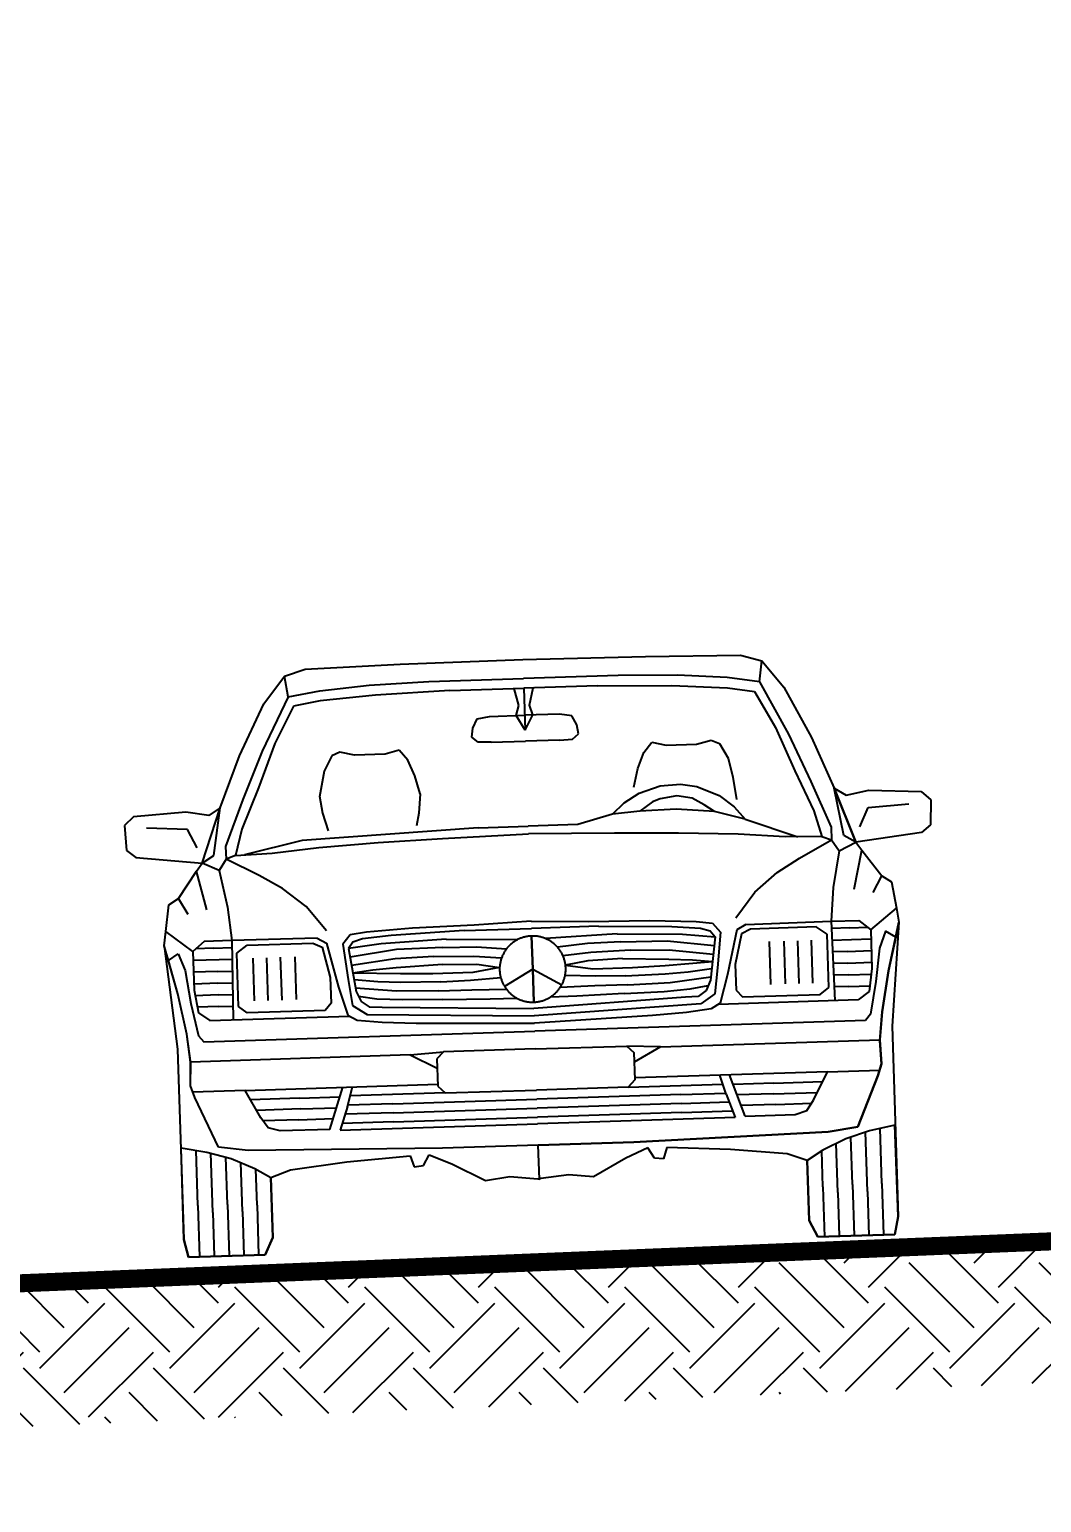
# Model space of a CAD drawing. Header units: metres. Extents: x 294898 to 295286, y 1620966 to 1622103.
# Drawn here: x 295157.12 to 295167.77, y 1621878.95 to 1621894.45 of the extents above; entities that cross this region are included whole.
import ezdxf

# ---------------------------------------------------------------- set-up
doc = ezdxf.new("R2010")
doc.units = ezdxf.units.M
doc.styles.get("Standard").update_dxf_attribs({"font": 'simplex.shx'})
doc.dimstyles.new('COTAS LOTES', dxfattribs={"dimscale": 0.25, "dimtxt": 2, "dimasz": 0.18, "dimexe": 0.18, "dimexo": 0.0625, "dimgap": 0.09, "dimtad": 0, "dimlfac": 1.1976, "dimzin": 0, "dimdsep": 46, "dimtxsty": 'Standard', "dimblk": 'NONE', "dimcen": 0, "dimse1": 1, "dimse2": 1, "dimsd1": 1, "dimsd2": 1, "dimadec": 0, "dimazin": 0, "dimtfac": 1, "dimtofl": 0, "dimtmove": 0, "dimatfit": 3, "dimldrblk": 'NONE', "dimfxl": 1, "dimtolj": 1, "dimtzin": 0, "dimarcsym": 0})

# ---------------------------------------------------------------- blocks, each defined once
blk = doc.blocks.new('*D322')
at = {"layer": 'Defpoints', "color": 0, "transparency": 16777216}
for p in [(295135.463, 1622039.414, 769.142), (295196.827, 1622025.001, 769.142), (294948.109, 1620966.087)]:
    blk.add_point(p, dxfattribs=at)
at = {"color": 0, "transparency": 16777216, "insert": (294917.427, 1620973.293), "char_height": 0.5, "attachment_point": 5, "rotation": 346.7819}
blk.add_mtext('\\A1;75.49V', dxfattribs=at)
blk = doc.blocks.new('_None')

msp = doc.modelspace()

# ---------------------------------------------------------------- hatches: boundary and pattern name
at = {"lineweight": -3}
h = msp.add_hatch(dxfattribs=at)
h.set_pattern_fill('EARTH', color=256, scale=0.152216, angle=45, style=0)
h.set_pattern_definition([(45, (295211.0551, 1621693.9499), (1e-16, 1.3669384), [0.966571, -0.966571]), (45, (295210.7988, 1621694.2062), (1e-16, 1.3669384), [0.966571, -0.966571]), (45, (295210.5425, 1621694.4625), (1e-16, 1.3669384), [0.966571, -0.966571]), (135, (295210.5425, 1621694.6334), (-1.3669384, 1e-16), [0.966571, -0.966571]), (135, (295210.7988, 1621694.8897), (-1.3669384, 1e-16), [0.966571, -0.966571]), (135, (295211.0551, 1621695.146), (-1.3669384, 1e-16), [0.966571, -0.966571])])
h.paths.add_polyline_path([(295149.6884, 1621881.1688), (295149.6884, 1621879.4316), (295169.6724, 1621880.2965), (295169.6724, 1621881.7754), (295163.823, 1621881.5374), (295163.8186, 1621881.5148), (295163.1126, 1621881.4922), (295163.1042, 1621881.5082), (295156.8427, 1621881.2534), (295156.8427, 1621881.1688), (295156.4894, 1621881.1688)])
h.paths.add_polyline_path([(295189.6566, 1621879.4798), (295189.6566, 1621881.294), (295182.8556, 1621881.2941), (295182.5023, 1621881.2941), (295182.5023, 1621881.3787), (295169.6724, 1621881.7754), (295169.6724, 1621880.2965)])

# ---------------------------------------------------------------- linework, layer by layer
for p, q in [((295162.311, 1621887.8239), (295163.601, 1621887.8559)), ((295163.601, 1621887.8559), (295164.6026, 1621887.867)), ((295164.6026, 1621887.867), (295164.824, 1621887.8096)), ((295159.8041, 1621887.6487), (295160.0214, 1621887.7201)), ((295160.0214, 1621887.7201), (295161.0216, 1621887.7733)), ((295161.0216, 1621887.7733), (295162.311, 1621887.8239)), ((295164.799, 1621887.5893), (295164.824, 1621887.8096)), ((295164.824, 1621887.8096), (295165.0578, 1621887.5331)), ((295159.5885, 1621887.3578), (295159.8041, 1621887.6487)), ((295159.8431, 1621887.4304), (295159.8041, 1621887.6487)), ((295160.1786, 1621887.4947), (295160.6962, 1621887.5543)), ((295160.6962, 1621887.5543), (295161.322, 1621887.5903)), ((295161.322, 1621887.5903), (295162.3175, 1621887.6222)), ((295163.3129, 1621887.6542), (295162.3175, 1621887.6222)), ((295163.0969, 1621887.5453), (295162.3207, 1621887.5204)), ((295163.0969, 1621887.5453), (295163.8788, 1621887.5488)), ((295163.9398, 1621887.6582), (295163.3129, 1621887.6542)), ((295163.8788, 1621887.5488), (295164.4636, 1621887.5246)), ((295164.4602, 1621887.6319), (295163.9398, 1621887.6582)), ((295164.799, 1621887.5893), (295164.4602, 1621887.6319)), ((295164.799, 1621887.5893), (295165.1062, 1621887.0366)), ((295159.8431, 1621887.4304), (295159.572, 1621886.8592)), ((295159.8431, 1621887.4304), (295160.1786, 1621887.4947)), ((295160.182, 1621887.3874), (295159.8999, 1621887.3303)), ((295160.764, 1621887.449), (295160.182, 1621887.3874)), ((295161.5446, 1621887.4955), (295160.764, 1621887.449)), ((295161.5446, 1621887.4955), (295162.3207, 1621887.5204)), ((295162.2222, 1621887.5185), (295162.3207, 1621887.5204)), ((295162.271, 1621887.3376), (295162.2222, 1621887.5185)), ((295162.4192, 1621887.5248), (295162.3207, 1621887.5204)), ((295162.3207, 1621887.5204), (295162.3349, 1621887.0784)), ((295162.3207, 1621887.5204), (295162.3349, 1621887.0784)), ((295162.3821, 1621887.3412), (295162.4192, 1621887.5248)), ((295164.4636, 1621887.5246), (295164.7488, 1621887.4857)), ((295164.7488, 1621887.4857), (295164.9699, 1621887.1073)), ((295165.0578, 1621887.5331), (295165.3483, 1621887.0014)), ((295159.3326, 1621886.8086), (295159.5885, 1621887.3578)), ((295159.8999, 1621887.3303), (295159.7034, 1621886.9385)), ((295161.9607, 1621887.2249), (295162.3298, 1621887.2367)), ((295162.2419, 1621887.2339), (295162.271, 1621887.3376)), ((295162.3349, 1621887.0784), (295162.2419, 1621887.2339)), ((295162.699, 1621887.2485), (295162.3298, 1621887.2367)), ((295162.3349, 1621887.0784), (295162.4178, 1621887.2395)), ((295162.4178, 1621887.2395), (295162.3821, 1621887.3412)), ((295162.8281, 1621887.2312), (295162.699, 1621887.2485)), ((295161.7748, 1621887.0048), (295161.7877, 1621887.1013)), ((295161.7877, 1621887.1013), (295161.833, 1621887.1993)), ((295161.833, 1621887.1993), (295161.9607, 1621887.2249)), ((295162.8795, 1621887.1363), (295162.8281, 1621887.2312)), ((295162.8986, 1621887.0409), (295162.8795, 1621887.1363)), ((295164.9699, 1621887.1073), (295165.172, 1621886.6528)), ((295159.7034, 1621886.9385), (295159.5309, 1621886.472)), ((295161.8409, 1621886.953), (295161.7748, 1621887.0048)), ((295161.98, 1621886.9524), (295161.8409, 1621886.953)), ((295161.98, 1621886.9524), (295162.3386, 1621886.9639)), ((295162.6972, 1621886.9754), (295162.3386, 1621886.9639)), ((295162.6972, 1621886.9754), (295162.8359, 1621886.9849)), ((295162.8359, 1621886.9849), (295162.8986, 1621887.0409)), ((295163.5854, 1621886.8429), (295163.6674, 1621886.953)), ((295163.6674, 1621886.953), (295163.8185, 1621886.9204)), ((295163.8185, 1621886.9204), (295164.1397, 1621886.9306)), ((295164.1397, 1621886.9306), (295164.2938, 1621886.9731)), ((295164.2938, 1621886.9731), (295164.3804, 1621886.9384)), ((295164.3804, 1621886.9384), (295164.4713, 1621886.7858)), ((295165.1062, 1621887.0366), (295165.3416, 1621886.5402)), ((295165.3483, 1621887.0014), (295165.585, 1621886.468)), ((295159.1306, 1621886.2611), (295159.3326, 1621886.8086)), ((295159.572, 1621886.8592), (295159.3688, 1621886.3488)), ((295160.3026, 1621886.8077), (295160.2217, 1621886.6496)), ((295160.3868, 1621886.8479), (295160.3026, 1621886.8077)), ((295160.5433, 1621886.8154), (295160.3868, 1621886.8479)), ((295160.8645, 1621886.8257), (295160.5433, 1621886.8154)), ((295161.0131, 1621886.8679), (295160.8645, 1621886.8257)), ((295161.102, 1621886.7633), (295161.0131, 1621886.8679)), ((295163.5213, 1621886.6749), (295163.5854, 1621886.8429)), ((295164.4713, 1621886.7858), (295164.5203, 1621886.5839)), ((295160.2217, 1621886.6496), (295160.1726, 1621886.3796)), ((295161.1772, 1621886.5997), (295161.102, 1621886.7633)), ((295163.4791, 1621886.4805), (295163.5213, 1621886.6749)), ((295165.172, 1621886.6528), (295165.373, 1621886.2307)), ((295159.5309, 1621886.472), (295159.3573, 1621886.0379)), ((295161.2314, 1621886.4085), (295161.1772, 1621886.5997)), ((295163.535, 1621886.4174), (295163.7563, 1621886.4936)), ((295163.7563, 1621886.4936), (295163.9694, 1621886.5102)), ((295163.9694, 1621886.5102), (295164.1404, 1621886.4857)), ((295164.1404, 1621886.4857), (295164.3756, 1621886.3909)), ((295164.5203, 1621886.5839), (295164.5603, 1621886.3492)), ((295165.3416, 1621886.5402), (295165.5551, 1621886.0596)), ((295165.585, 1621886.468), (295165.8121, 1621885.9018)), ((295165.6864, 1621885.9728), (295165.585, 1621886.468)), ((295165.8121, 1621885.9018), (295165.585, 1621886.468)), ((295165.585, 1621886.468), (295165.7103, 1621886.397)), ((295159.3688, 1621886.3488), (295159.1866, 1621885.8555)), ((295160.1724, 1621886.3851), (295160.2056, 1621886.2058)), ((295161.2314, 1621886.4085), (295161.2168, 1621886.2054)), ((295163.2543, 1621886.1965), (295163.3773, 1621886.3163)), ((295163.3773, 1621886.3163), (295163.535, 1621886.4174)), ((295163.6762, 1621886.3251), (295163.5416, 1621886.2264)), ((295163.7556, 1621886.3588), (295163.6762, 1621886.3251)), ((295163.932, 1621886.388), (295163.7556, 1621886.3588)), ((295164.092, 1621886.3654), (295163.932, 1621886.388)), ((295164.219, 1621886.2957), (295164.092, 1621886.3654)), ((295164.3756, 1621886.3909), (295164.5327, 1621886.2746)), ((295165.7103, 1621886.397), (295165.9497, 1621886.4472)), ((295165.945, 1621886.2651), (295166.3722, 1621886.3057)), ((295165.9497, 1621886.4472), (295166.5021, 1621886.4329)), ((295166.5021, 1621886.4329), (295166.6013, 1621886.3476)), ((295166.6013, 1621886.3476), (295166.5992, 1621886.085)), ((295158.2176, 1621886.1674), (295158.1241, 1621886.0759)), ((295158.768, 1621886.217), (295158.2176, 1621886.1674)), ((295159.0101, 1621886.1822), (295158.768, 1621886.217)), ((295158.9402, 1621885.6815), (295159.1306, 1621886.2611)), ((295158.9402, 1621885.6815), (295159.1306, 1621886.2611)), ((295159.1306, 1621886.2611), (295159.0101, 1621886.1822)), ((295159.0611, 1621885.7604), (295159.1306, 1621886.2611)), ((295160.2056, 1621886.2058), (295160.2662, 1621886.0219)), ((295161.2168, 1621886.2054), (295161.1937, 1621886.0736)), ((295163.2543, 1621886.1965), (295162.8917, 1621886.0867)), ((295163.5416, 1621886.2264), (295163.2543, 1621886.1965)), ((295163.926, 1621886.2488), (295163.5416, 1621886.2264)), ((295164.3283, 1621886.2242), (295163.926, 1621886.2488)), ((295164.3283, 1621886.2242), (295164.219, 1621886.2957)), ((295164.6482, 1621886.1439), (295164.3283, 1621886.2242)), ((295164.5327, 1621886.2746), (295164.6482, 1621886.1439)), ((295165.373, 1621886.2307), (295165.4567, 1621885.9604)), ((295165.8549, 1621886.0641), (295165.945, 1621886.2651)), ((295158.1241, 1621886.0759), (295158.143, 1621885.814)), ((295158.7843, 1621886.0355), (295158.3554, 1621886.0488)), ((295158.8871, 1621885.8408), (295158.7843, 1621886.0355)), ((295159.3573, 1621886.0379), (295159.2911, 1621885.7627)), ((295161.8428, 1621886.0531), (295159.9906, 1621885.92)), ((295161.8428, 1621886.0531), (295162.3672, 1621886.0699)), ((295162.8917, 1621886.0867), (295162.3672, 1621886.0699)), ((295163.275, 1621885.9975), (295162.3698, 1621885.9895)), ((295163.95, 1621885.9976), (295163.275, 1621885.9975)), ((295164.577, 1621885.9857), (295163.95, 1621885.9976)), ((295164.6482, 1621886.1439), (295165.2048, 1621885.9573)), ((295165.5551, 1621886.0596), (295165.5594, 1621885.9262)), ((295166.5053, 1621886.0045), (295165.8121, 1621885.9018)), ((295166.5992, 1621886.085), (295166.5053, 1621886.0045)), ((295159.1866, 1621885.8555), (295159.1909, 1621885.722)), ((295159.9906, 1621885.92), (295159.3858, 1621885.7683)), ((295159.6763, 1621885.7856), (295160.1674, 1621885.8443)), ((295160.1674, 1621885.8443), (295160.7923, 1621885.8964)), ((295160.7923, 1621885.8964), (295161.4659, 1621885.9395)), ((295161.4659, 1621885.9395), (295162.3698, 1621885.9895)), ((295165.0708, 1621885.9585), (295164.577, 1621885.9857)), ((295165.4567, 1621885.9604), (295165.0708, 1621885.9585)), ((295165.2226, 1621885.7329), (295165.5594, 1621885.9262)), ((295165.4567, 1621885.9604), (295165.5594, 1621885.9262)), ((295165.5594, 1621885.9262), (295165.6381, 1621885.8107)), ((295165.6381, 1621885.8107), (295165.8121, 1621885.9018)), ((295165.8121, 1621885.9018), (295165.6864, 1621885.9728)), ((295165.8121, 1621885.9018), (295165.8759, 1621885.8187)), ((295158.143, 1621885.814), (295158.2419, 1621885.7396)), ((295158.2419, 1621885.7396), (295158.9402, 1621885.6815)), ((295158.9402, 1621885.6815), (295159.0611, 1621885.7604)), ((295159.1909, 1621885.722), (295159.1197, 1621885.6018)), ((295159.2911, 1621885.7627), (295159.1909, 1621885.722)), ((295159.5394, 1621885.5508), (295159.1909, 1621885.722)), ((295159.2911, 1621885.7627), (295159.6763, 1621885.7856)), ((295164.9864, 1621885.5808), (295165.2226, 1621885.7329)), ((295165.6381, 1621885.8107), (295165.5755, 1621885.4227)), ((295165.7959, 1621885.4083), (295165.8759, 1621885.8187)), ((295165.8759, 1621885.8187), (295166.086, 1621885.5465)), ((295158.6896, 1621885.3095), (295158.8819, 1621885.5946)), ((295158.8819, 1621885.5946), (295158.9402, 1621885.6815)), ((295158.988, 1621885.1901), (295158.8819, 1621885.5946)), ((295159.1197, 1621885.6018), (295158.9402, 1621885.6815)), ((295159.1197, 1621885.6018), (295159.207, 1621885.2186)), ((295159.7847, 1621885.4141), (295159.5394, 1621885.5508)), ((295164.752, 1621885.3749), (295164.9864, 1621885.5808)), ((295165.9951, 1621885.3721), (295166.086, 1621885.5465)), ((295166.086, 1621885.5465), (295166.1895, 1621885.4854)), ((295160.0319, 1621885.2236), (295159.7847, 1621885.4141)), ((295164.5517, 1621885.1059), (295164.752, 1621885.3749)), ((295165.5755, 1621885.4227), (295165.5548, 1621885.0686)), ((295166.1895, 1621885.4854), (295166.2405, 1621885.2077)), ((295158.5571, 1621884.9614), (295158.5903, 1621885.2418)), ((295158.5903, 1621885.2418), (295158.6896, 1621885.3095)), ((295158.7915, 1621885.1412), (295158.6896, 1621885.3095)), ((295159.207, 1621885.2186), (295159.2503, 1621884.8665)), ((295160.249, 1621884.968), (295160.0319, 1621885.2236)), ((295162.3993, 1621885.0694), (295161.8006, 1621885.0287)), ((295162.3993, 1621885.0694), (295162.9994, 1621885.0671)), ((295162.9994, 1621885.0671), (295163.6475, 1621885.077)), ((295163.6475, 1621885.077), (295164.1354, 1621885.066)), ((295164.1354, 1621885.066), (295164.307, 1621885.0501)), ((295164.6559, 1621885.0343), (295165.5548, 1621885.0686)), ((295165.5548, 1621885.0686), (295165.8436, 1621885.0778)), ((295165.5548, 1621885.0686), (295165.5921, 1621884.2342)), ((295165.8436, 1621885.0778), (295165.9701, 1621884.9803)), ((295165.9701, 1621884.9803), (295166.2405, 1621885.2077)), ((295166.2405, 1621885.2077), (295166.2676, 1621885.0594)), ((295158.5396, 1621884.8117), (295158.5571, 1621884.9614)), ((295158.8415, 1621884.7518), (295158.5571, 1621884.9614)), ((295160.4968, 1621884.9279), (295160.4195, 1621884.829)), ((295160.667, 1621884.9549), (295160.4968, 1621884.9279)), ((295160.9256, 1621884.9202), (295160.6267, 1621884.8841)), ((295161.1532, 1621884.997), (295160.667, 1621884.9549)), ((295161.6954, 1621884.9718), (295160.9256, 1621884.9202)), ((295161.8006, 1621885.0287), (295161.1532, 1621884.997)), ((295161.6954, 1621884.9718), (295162.4017, 1621884.9945)), ((295162.3451, 1621884.907), (295162.3367, 1621884.9051)), ((295162.3535, 1621884.9086), (295162.3451, 1621884.907)), ((295162.3619, 1621884.91), (295162.3535, 1621884.9086)), ((295162.3703, 1621884.9112), (295162.3619, 1621884.91)), ((295162.3788, 1621884.9122), (295162.3703, 1621884.9112)), ((295162.3873, 1621884.913), (295162.3788, 1621884.9122)), ((295162.3958, 1621884.9136), (295162.3873, 1621884.913)), ((295162.4043, 1621884.914), (295162.3958, 1621884.9136)), ((295163.108, 1621885.0171), (295162.4017, 1621884.9945)), ((295162.4127, 1621884.9141), (295162.4043, 1621884.914)), ((295162.4154, 1621884.5664), (295162.4043, 1621884.9141)), ((295162.4154, 1621884.5664), (295162.4043, 1621884.9141)), ((295162.4154, 1621884.5662), (295162.4043, 1621884.914)), ((295162.4043, 1621884.914), (295162.4154, 1621884.5662)), ((295162.4213, 1621884.9141), (295162.4127, 1621884.9141)), ((295162.4298, 1621884.9138), (295162.4213, 1621884.9141)), ((295162.4384, 1621884.9134), (295162.4298, 1621884.9138)), ((295162.4469, 1621884.9127), (295162.4384, 1621884.9134)), ((295162.4554, 1621884.9118), (295162.4469, 1621884.9127)), ((295162.4638, 1621884.9108), (295162.4554, 1621884.9118)), ((295162.4723, 1621884.9095), (295162.4638, 1621884.9108)), ((295162.4807, 1621884.908), (295162.4723, 1621884.9095)), ((295162.4891, 1621884.9063), (295162.4807, 1621884.908)), ((295163.3035, 1621884.9374), (295162.5509, 1621884.8867)), ((295163.108, 1621885.0171), (295163.8796, 1621885.0149)), ((295163.3035, 1621884.9374), (295163.9896, 1621884.9329)), ((295163.8796, 1621885.0149), (295164.1801, 1621884.998)), ((295163.9896, 1621884.9329), (295164.333, 1621884.9064)), ((295164.1801, 1621884.998), (295164.283, 1621884.9688)), ((295164.283, 1621884.9688), (295164.333, 1621884.9064)), ((295164.307, 1621885.0501), (295164.3904, 1621884.9562)), ((295164.3904, 1621884.9562), (295164.3595, 1621884.5802)), ((295164.5612, 1621884.9777), (295164.4638, 1621884.5086)), ((295164.6106, 1621884.9368), (295164.546, 1621884.6132)), ((295164.6559, 1621885.0343), (295164.5612, 1621884.9777)), ((295164.7054, 1621884.9878), (295164.6106, 1621884.9368)), ((295165.3957, 1621885.01), (295164.7054, 1621884.9878)), ((295165.5107, 1621884.9332), (295165.3957, 1621885.01)), ((295165.5287, 1621884.3712), (295165.5107, 1621884.9332)), ((295165.75, 1621884.9998), (295165.5581, 1621884.9937)), ((295165.75, 1621884.9998), (295165.9369, 1621885.0058)), ((295165.9701, 1621884.9803), (295165.9832, 1621884.5733)), ((295166.1262, 1621884.9638), (295166.0619, 1621884.7848)), ((295166.2327, 1621884.9007), (295166.1262, 1621884.9638)), ((295166.1555, 1621884.5468), (295166.2676, 1621885.0594)), ((295166.2676, 1621885.0594), (295166.1957, 1621883.9641)), ((295166.2676, 1621885.0594), (295166.2327, 1621884.9007)), ((295158.5396, 1621884.8117), (295158.6815, 1621883.7233)), ((295158.6843, 1621884.3073), (295158.5396, 1621884.8117)), ((295158.5846, 1621884.6555), (295158.5396, 1621884.8117)), ((295158.9612, 1621884.8572), (295158.8415, 1621884.7518)), ((295159.06, 1621884.7854), (295158.8731, 1621884.7794)), ((295159.2503, 1621884.8665), (295158.9612, 1621884.8572)), ((295159.06, 1621884.7854), (295159.2519, 1621884.7915)), ((295160.1496, 1621884.8898), (295159.2503, 1621884.8665)), ((295159.2503, 1621884.8665), (295159.2666, 1621884.0315)), ((295159.303, 1621884.7342), (295159.4124, 1621884.8182)), ((295159.4124, 1621884.8182), (295160.1031, 1621884.8403)), ((295160.1031, 1621884.8403), (295160.2011, 1621884.7954)), ((295160.1496, 1621884.8898), (295160.2477, 1621884.8395)), ((295160.2011, 1621884.7954), (295160.2863, 1621884.4767)), ((295160.2477, 1621884.8395), (295160.375, 1621884.3775)), ((295160.4195, 1621884.829), (295160.4745, 1621884.4557)), ((295160.5259, 1621884.8484), (295160.48, 1621884.7829)), ((295160.821, 1621884.8313), (295160.48, 1621884.7829)), ((295160.48, 1621884.7829), (295160.5585, 1621884.3299)), ((295160.9838, 1621884.772), (295160.4955, 1621884.6928)), ((295160.6267, 1621884.8841), (295160.5259, 1621884.8484)), ((295161.5054, 1621884.8798), (295160.821, 1621884.8313)), ((295161.4707, 1621884.7931), (295160.9838, 1621884.772)), ((295161.4707, 1621884.7931), (295161.824, 1621884.799)), ((295161.5054, 1621884.8798), (295162.2597, 1621884.8774)), ((295161.824, 1621884.799), (295162.139, 1621884.7779)), ((295162.1247, 1621884.7574), (295162.1201, 1621884.7502)), ((295162.1295, 1621884.7644), (295162.1247, 1621884.7574)), ((295162.1344, 1621884.7714), (295162.1295, 1621884.7644)), ((295162.1395, 1621884.7782), (295162.1344, 1621884.7714)), ((295162.1448, 1621884.7849), (295162.1395, 1621884.7782)), ((295162.1503, 1621884.7915), (295162.1448, 1621884.7849)), ((295162.1559, 1621884.7979), (295162.1503, 1621884.7915)), ((295162.1617, 1621884.8042), (295162.1559, 1621884.7979)), ((295162.1676, 1621884.8104), (295162.1617, 1621884.8042)), ((295162.1737, 1621884.8164), (295162.1676, 1621884.8104)), ((295162.1799, 1621884.8223), (295162.1737, 1621884.8164)), ((295162.1862, 1621884.828), (295162.1799, 1621884.8223)), ((295162.1927, 1621884.8335), (295162.1862, 1621884.828)), ((295162.1994, 1621884.8389), (295162.1927, 1621884.8335)), ((295162.2061, 1621884.8441), (295162.1994, 1621884.8389)), ((295162.213, 1621884.8492), (295162.2061, 1621884.8441)), ((295162.22, 1621884.8541), (295162.213, 1621884.8492)), ((295162.2271, 1621884.8588), (295162.22, 1621884.8541)), ((295162.2344, 1621884.8633), (295162.2271, 1621884.8588)), ((295162.2417, 1621884.8677), (295162.2344, 1621884.8633)), ((295162.2492, 1621884.8718), (295162.2417, 1621884.8677)), ((295162.2567, 1621884.8758), (295162.2492, 1621884.8718)), ((295162.2644, 1621884.8796), (295162.2567, 1621884.8758)), ((295162.2721, 1621884.8833), (295162.2644, 1621884.8796)), ((295162.2799, 1621884.8867), (295162.2721, 1621884.8833)), ((295162.2878, 1621884.8899), (295162.2799, 1621884.8867)), ((295162.2958, 1621884.8929), (295162.2878, 1621884.8899)), ((295162.3039, 1621884.8958), (295162.2958, 1621884.8929)), ((295162.312, 1621884.8984), (295162.3039, 1621884.8958)), ((295162.3202, 1621884.9009), (295162.312, 1621884.8984)), ((295162.3284, 1621884.9031), (295162.3202, 1621884.9009)), ((295162.3367, 1621884.9051), (295162.3284, 1621884.9031)), ((295162.4974, 1621884.9044), (295162.4891, 1621884.9063)), ((295162.5057, 1621884.9022), (295162.4974, 1621884.9044)), ((295162.5139, 1621884.8999), (295162.5057, 1621884.9022)), ((295162.522, 1621884.8974), (295162.5139, 1621884.8999)), ((295162.5301, 1621884.8947), (295162.522, 1621884.8974)), ((295162.5382, 1621884.8918), (295162.5301, 1621884.8947)), ((295162.5461, 1621884.8887), (295162.5382, 1621884.8918)), ((295162.554, 1621884.8854), (295162.5461, 1621884.8887)), ((295162.5618, 1621884.8819), (295162.554, 1621884.8854)), ((295162.5695, 1621884.8782), (295162.5618, 1621884.8819)), ((295162.5771, 1621884.8743), (295162.5695, 1621884.8782)), ((295162.5846, 1621884.8702), (295162.5771, 1621884.8743)), ((295162.592, 1621884.866), (295162.5846, 1621884.8702)), ((295162.5993, 1621884.8616), (295162.592, 1621884.866)), ((295162.6065, 1621884.857), (295162.5993, 1621884.8616)), ((295162.6136, 1621884.8522), (295162.6065, 1621884.857)), ((295162.6206, 1621884.8472), (295162.6136, 1621884.8522)), ((295162.6274, 1621884.8421), (295162.6206, 1621884.8472)), ((295162.6341, 1621884.8368), (295162.6274, 1621884.8421)), ((295162.6407, 1621884.8314), (295162.6341, 1621884.8368)), ((295162.6471, 1621884.8258), (295162.6407, 1621884.8314)), ((295162.6534, 1621884.82), (295162.6471, 1621884.8258)), ((295162.6596, 1621884.8141), (295162.6534, 1621884.82)), ((295162.6656, 1621884.808), (295162.6596, 1621884.8141)), ((295162.6715, 1621884.8018), (295162.6656, 1621884.808)), ((295162.6772, 1621884.7955), (295162.6715, 1621884.8018)), ((295162.6827, 1621884.789), (295162.6772, 1621884.7955)), ((295162.9908, 1621884.8364), (295162.6778, 1621884.7952)), ((295162.6881, 1621884.7823), (295162.6827, 1621884.789)), ((295162.6933, 1621884.7756), (295162.6881, 1621884.7823)), ((295162.6984, 1621884.7687), (295162.6933, 1621884.7756)), ((295162.7033, 1621884.7617), (295162.6984, 1621884.7687)), ((295162.708, 1621884.7546), (295162.7033, 1621884.7617)), ((295162.7125, 1621884.7473), (295162.708, 1621884.7546)), ((295163.3437, 1621884.8532), (295162.9908, 1621884.8364)), ((295163.443, 1621884.7653), (295163.0258, 1621884.741)), ((295163.3437, 1621884.8532), (295163.8309, 1621884.8633)), ((295163.443, 1621884.7653), (295163.85, 1621884.7674)), ((295163.8309, 1621884.8633), (295164.3233, 1621884.8155)), ((295163.85, 1621884.7674), (295164.3132, 1621884.7241)), ((295164.333, 1621884.9064), (295164.2837, 1621884.4493)), ((295164.9027, 1621884.8547), (295164.9171, 1621884.4051)), ((295165.0559, 1621884.8596), (295165.0703, 1621884.4101)), ((295165.1998, 1621884.8642), (295165.2143, 1621884.4147)), ((295165.3438, 1621884.8688), (295165.3582, 1621884.4193)), ((295165.5612, 1621884.8707), (295165.9732, 1621884.8839)), ((295165.7251, 1621884.7525), (295165.5693, 1621884.7475)), ((295165.7251, 1621884.7525), (295165.9772, 1621884.7606)), ((295166.0619, 1621884.7848), (295166.0251, 1621884.4356)), ((295166.2327, 1621884.9007), (295166.1555, 1621884.5468)), ((295158.5846, 1621884.6555), (295158.6869, 1621884.7254)), ((295158.6843, 1621884.3073), (295158.5846, 1621884.6555)), ((295158.6869, 1621884.7254), (295158.7624, 1621884.5508)), ((295158.8415, 1621884.7518), (295158.8546, 1621884.3448)), ((295159.2567, 1621884.6687), (295158.8446, 1621884.6554)), ((295159.321, 1621884.1723), (295159.303, 1621884.7342)), ((295159.4737, 1621884.6807), (295159.4881, 1621884.2311)), ((295159.6177, 1621884.6853), (295159.6321, 1621884.2357)), ((295159.7616, 1621884.6899), (295159.776, 1621884.2404)), ((295159.9148, 1621884.6948), (295159.9292, 1621884.2453)), ((295160.9709, 1621884.6751), (295160.5115, 1621884.6023)), ((295161.3772, 1621884.6991), (295160.9709, 1621884.6751)), ((295161.4658, 1621884.616), (295160.9795, 1621884.5789)), ((295161.3772, 1621884.6991), (295161.7951, 1621884.7016)), ((295161.4658, 1621884.616), (295161.8298, 1621884.6171)), ((295161.7951, 1621884.7016), (295162.0884, 1621884.6853)), ((295161.8298, 1621884.6171), (295162.0677, 1621884.5843)), ((295162.0689, 1621884.5977), (295162.0682, 1621884.5892)), ((295162.0698, 1621884.6062), (295162.0689, 1621884.5977)), ((295162.0709, 1621884.6147), (295162.0698, 1621884.6062)), ((295162.0722, 1621884.6231), (295162.0709, 1621884.6147)), ((295162.0737, 1621884.6315), (295162.0722, 1621884.6231)), ((295162.0754, 1621884.6399), (295162.0737, 1621884.6315)), ((295162.0773, 1621884.6482), (295162.0754, 1621884.6399)), ((295162.0794, 1621884.6565), (295162.0773, 1621884.6482)), ((295162.0817, 1621884.6647), (295162.0794, 1621884.6565)), ((295162.0842, 1621884.6729), (295162.0817, 1621884.6647)), ((295162.0869, 1621884.681), (295162.0842, 1621884.6729)), ((295162.0899, 1621884.689), (295162.0869, 1621884.681)), ((295162.093, 1621884.6969), (295162.0899, 1621884.689)), ((295162.0963, 1621884.7048), (295162.093, 1621884.6969)), ((295162.0998, 1621884.7126), (295162.0963, 1621884.7048)), ((295162.1035, 1621884.7203), (295162.0998, 1621884.7126)), ((295162.1074, 1621884.7279), (295162.1035, 1621884.7203)), ((295162.1114, 1621884.7354), (295162.1074, 1621884.7279)), ((295162.1157, 1621884.7429), (295162.1114, 1621884.7354)), ((295162.1201, 1621884.7502), (295162.1157, 1621884.7429)), ((295162.7169, 1621884.74), (295162.7125, 1621884.7473)), ((295162.7211, 1621884.7325), (295162.7169, 1621884.74)), ((295162.7251, 1621884.725), (295162.7211, 1621884.7325)), ((295162.7289, 1621884.7173), (295162.7251, 1621884.725)), ((295162.7325, 1621884.7096), (295162.7289, 1621884.7173)), ((295162.7359, 1621884.7018), (295162.7325, 1621884.7096)), ((295163.0258, 1621884.741), (295162.7341, 1621884.706)), ((295162.7391, 1621884.6939), (295162.7359, 1621884.7018)), ((295162.7422, 1621884.6859), (295162.7391, 1621884.6939)), ((295162.745, 1621884.6778), (295162.7422, 1621884.6859)), ((295162.7476, 1621884.6697), (295162.745, 1621884.6778)), ((295162.7501, 1621884.6615), (295162.7476, 1621884.6697)), ((295162.7523, 1621884.6533), (295162.7501, 1621884.6615)), ((295162.7544, 1621884.645), (295162.7523, 1621884.6533)), ((295162.7562, 1621884.6366), (295162.7544, 1621884.645)), ((295162.7578, 1621884.6282), (295162.7562, 1621884.6366)), ((295162.7592, 1621884.6198), (295162.7578, 1621884.6282)), ((295162.7605, 1621884.6114), (295162.7592, 1621884.6198)), ((295162.7615, 1621884.6029), (295162.7605, 1621884.6114)), ((295162.9966, 1621884.6545), (295162.7613, 1621884.6066)), ((295162.7613, 1621884.6066), (295163.0473, 1621884.5702)), ((295162.7623, 1621884.5944), (295162.7615, 1621884.6029)), ((295163.3604, 1621884.6767), (295162.9966, 1621884.6545)), ((295163.3604, 1621884.6767), (295163.848, 1621884.6709)), ((295163.4649, 1621884.5836), (295163.8072, 1621884.6055)), ((295163.8072, 1621884.6055), (295164.3048, 1621884.6455)), ((295163.848, 1621884.6709), (295164.0944, 1621884.6628)), ((295164.0944, 1621884.6628), (295164.3048, 1621884.6455)), ((295164.546, 1621884.6132), (295164.5545, 1621884.3455)), ((295165.729, 1621884.6296), (295165.5745, 1621884.6247)), ((295165.729, 1621884.6296), (295165.9811, 1621884.6377)), ((295158.7624, 1621884.5508), (295158.8215, 1621884.2047)), ((295159.1007, 1621884.5402), (295158.8485, 1621884.5321)), ((295159.1007, 1621884.5402), (295159.2564, 1621884.5452)), ((295160.2863, 1621884.4767), (295160.2949, 1621884.209)), ((295160.4745, 1621884.4557), (295160.5207, 1621884.1842)), ((295160.7338, 1621884.555), (295160.5249, 1621884.5243)), ((295161.0241, 1621884.5163), (295160.5249, 1621884.5243)), ((295160.7857, 1621884.4337), (295160.5373, 1621884.4531)), ((295160.9795, 1621884.5789), (295160.7338, 1621884.555)), ((295161.367, 1621884.5164), (295161.0241, 1621884.5163)), ((295161.7846, 1621884.5297), (295161.367, 1621884.5164)), ((295161.4502, 1621884.4335), (295161.7602, 1621884.4489)), ((295161.7602, 1621884.4489), (295162.0791, 1621884.4768)), ((295162.0677, 1621884.5843), (295161.7846, 1621884.5297)), ((295162.0678, 1621884.5806), (295162.0675, 1621884.5721)), ((295162.0675, 1621884.5721), (295162.0675, 1621884.5636)), ((295162.0675, 1621884.5636), (295162.0677, 1621884.555)), ((295162.0677, 1621884.555), (295162.068, 1621884.5465)), ((295162.0682, 1621884.5892), (295162.0678, 1621884.5806)), ((295162.068, 1621884.5465), (295162.0686, 1621884.538)), ((295162.0686, 1621884.538), (295162.0694, 1621884.5295)), ((295162.0694, 1621884.5295), (295162.0704, 1621884.521)), ((295162.0704, 1621884.521), (295162.0716, 1621884.5125)), ((295162.0716, 1621884.5125), (295162.0731, 1621884.5041)), ((295162.0731, 1621884.5041), (295162.0747, 1621884.4957)), ((295162.0747, 1621884.4957), (295162.0765, 1621884.4874)), ((295162.0765, 1621884.4874), (295162.0785, 1621884.4791)), ((295162.0785, 1621884.4791), (295162.0808, 1621884.4708)), ((295162.0808, 1621884.4708), (295162.0832, 1621884.4627)), ((295162.0832, 1621884.4627), (295162.0859, 1621884.4545)), ((295162.0859, 1621884.4545), (295162.0887, 1621884.4465)), ((295162.0887, 1621884.4465), (295162.0917, 1621884.4385)), ((295162.4154, 1621884.5664), (295162.1196, 1621884.3825)), ((295162.4154, 1621884.5664), (295162.7224, 1621884.4018)), ((295162.4266, 1621884.2184), (295162.4154, 1621884.5662)), ((295162.4154, 1621884.5662), (295162.4266, 1621884.2184)), ((295162.7379, 1621884.4354), (295162.741, 1621884.4434)), ((295162.741, 1621884.4434), (295162.7439, 1621884.4514)), ((295162.7439, 1621884.4514), (295162.7466, 1621884.4595)), ((295162.7466, 1621884.4595), (295162.7492, 1621884.4677)), ((295162.7492, 1621884.4677), (295162.7515, 1621884.4759)), ((295162.7515, 1621884.4759), (295162.7536, 1621884.4842)), ((295162.7536, 1621884.4842), (295162.7555, 1621884.4925)), ((295162.7555, 1621884.4925), (295162.7572, 1621884.5008)), ((295163.0768, 1621884.4911), (295162.7568, 1621884.4985)), ((295162.7572, 1621884.5008), (295162.7587, 1621884.5093)), ((295162.7587, 1621884.5093), (295162.76, 1621884.5177)), ((295162.76, 1621884.5177), (295162.7611, 1621884.5262)), ((295162.7611, 1621884.5262), (295162.762, 1621884.5347)), ((295162.762, 1621884.5347), (295162.7626, 1621884.5432)), ((295162.7628, 1621884.5859), (295162.7623, 1621884.5944)), ((295162.7626, 1621884.5432), (295162.7631, 1621884.5517)), ((295162.7632, 1621884.5773), (295162.7628, 1621884.5859)), ((295162.7631, 1621884.5517), (295162.7633, 1621884.5602)), ((295162.7634, 1621884.5688), (295162.7632, 1621884.5773)), ((295162.7633, 1621884.5602), (295162.7634, 1621884.5688)), ((295163.0473, 1621884.5702), (295163.4649, 1621884.5836)), ((295163.3872, 1621884.4956), (295163.0768, 1621884.4911)), ((295163.3872, 1621884.4956), (295163.8101, 1621884.5146)), ((295163.8101, 1621884.5146), (295164.0503, 1621884.5383)), ((295163.861, 1621884.4252), (295164.2872, 1621884.4844)), ((295164.0503, 1621884.5383), (295164.2969, 1621884.5736)), ((295164.2837, 1621884.4493), (295164.2387, 1621884.3408)), ((295164.3595, 1621884.5802), (295164.3308, 1621884.3063)), ((295164.4638, 1621884.5086), (295164.3879, 1621884.2062)), ((295165.733, 1621884.5063), (295165.5802, 1621884.5014)), ((295165.733, 1621884.5063), (295165.9758, 1621884.5141)), ((295165.9832, 1621884.5733), (295165.9534, 1621884.3313)), ((295166.0889, 1621884.1162), (295166.1555, 1621884.5468)), ((295166.1555, 1621884.5468), (295166.0889, 1621884.1162)), ((295158.7784, 1621883.8818), (295158.6843, 1621884.3073)), ((295158.7784, 1621883.8818), (295158.6843, 1621884.3073)), ((295159.1046, 1621884.4173), (295158.8525, 1621884.4092)), ((295158.8546, 1621884.3448), (295158.8997, 1621884.1052)), ((295159.1086, 1621884.294), (295158.8657, 1621884.2862)), ((295159.1046, 1621884.4173), (295159.2591, 1621884.4222)), ((295159.1086, 1621884.294), (295159.2614, 1621884.2989)), ((295160.375, 1621884.3775), (295160.47, 1621884.0806)), ((295160.9819, 1621884.3329), (295160.5524, 1621884.3647)), ((295160.5585, 1621884.3299), (295160.6104, 1621884.2245)), ((295161.027, 1621884.4254), (295160.7857, 1621884.4337)), ((295161.4263, 1621884.3362), (295160.9819, 1621884.3329)), ((295161.4502, 1621884.4335), (295161.027, 1621884.4254)), ((295161.4263, 1621884.3362), (295161.7744, 1621884.3474)), ((295161.7744, 1621884.3474), (295162.1395, 1621884.354)), ((295162.0917, 1621884.4385), (295162.095, 1621884.4306)), ((295162.095, 1621884.4306), (295162.0984, 1621884.4228)), ((295162.0984, 1621884.4228), (295162.102, 1621884.415)), ((295162.102, 1621884.415), (295162.1058, 1621884.4074)), ((295162.1058, 1621884.4074), (295162.1098, 1621884.3998)), ((295162.1098, 1621884.3998), (295162.114, 1621884.3924)), ((295162.114, 1621884.3924), (295162.1183, 1621884.385)), ((295162.1183, 1621884.385), (295162.1229, 1621884.3778)), ((295162.1229, 1621884.3778), (295162.1276, 1621884.3707)), ((295162.1276, 1621884.3707), (295162.1325, 1621884.3637)), ((295162.1325, 1621884.3637), (295162.1375, 1621884.3568)), ((295162.1375, 1621884.3568), (295162.1428, 1621884.35)), ((295162.1428, 1621884.35), (295162.1481, 1621884.3434)), ((295162.1481, 1621884.3434), (295162.1537, 1621884.3369)), ((295162.1537, 1621884.3369), (295162.1594, 1621884.3305)), ((295162.1594, 1621884.3305), (295162.1653, 1621884.3243)), ((295162.1653, 1621884.3243), (295162.1713, 1621884.3183)), ((295162.1713, 1621884.3183), (295162.1774, 1621884.3123)), ((295162.1774, 1621884.3123), (295162.1837, 1621884.3066)), ((295162.1837, 1621884.3066), (295162.1902, 1621884.301)), ((295162.1902, 1621884.301), (295162.1968, 1621884.2955)), ((295162.1968, 1621884.2955), (295162.2035, 1621884.2902)), ((295162.2035, 1621884.2902), (295162.2103, 1621884.2851)), ((295162.6179, 1621884.2832), (295162.6248, 1621884.2882)), ((295162.6248, 1621884.2882), (295162.6315, 1621884.2934)), ((295162.6315, 1621884.2934), (295162.6382, 1621884.2988)), ((295162.6382, 1621884.2988), (295162.6446, 1621884.3044)), ((295162.6446, 1621884.3044), (295162.651, 1621884.3101)), ((295162.651, 1621884.3101), (295162.6572, 1621884.3159)), ((295162.6572, 1621884.3159), (295162.6633, 1621884.3219)), ((295162.6633, 1621884.3219), (295162.6692, 1621884.3281)), ((295162.6692, 1621884.3281), (295162.675, 1621884.3344)), ((295162.675, 1621884.3344), (295162.6806, 1621884.3409)), ((295162.6806, 1621884.3409), (295162.686, 1621884.3474)), ((295162.686, 1621884.3474), (295162.6913, 1621884.3541)), ((295162.6913, 1621884.3541), (295162.6965, 1621884.361)), ((295162.6965, 1621884.361), (295162.7014, 1621884.3679)), ((295162.7014, 1621884.3679), (295162.7062, 1621884.375)), ((295163.0692, 1621884.3889), (295162.7044, 1621884.3721)), ((295162.7062, 1621884.375), (295162.7108, 1621884.3822)), ((295162.7108, 1621884.3822), (295162.7152, 1621884.3895)), ((295162.7152, 1621884.3895), (295162.7195, 1621884.3969)), ((295162.7195, 1621884.3969), (295162.7235, 1621884.4044)), ((295162.7235, 1621884.4044), (295162.7274, 1621884.412)), ((295162.7274, 1621884.412), (295162.7311, 1621884.4197)), ((295162.7311, 1621884.4197), (295162.7346, 1621884.4275)), ((295162.7346, 1621884.4275), (295162.7379, 1621884.4354)), ((295163.3772, 1621884.3078), (295162.88, 1621884.2813)), ((295163.4173, 1621884.4), (295163.0692, 1621884.3889)), ((295163.3772, 1621884.3078), (295163.7999, 1621884.3318)), ((295163.4173, 1621884.4), (295163.861, 1621884.4252)), ((295163.7999, 1621884.3318), (295164.0721, 1621884.357)), ((295164.0721, 1621884.357), (295164.261, 1621884.3946)), ((295164.2387, 1621884.3408), (295164.1551, 1621884.2792)), ((295164.3308, 1621884.3063), (295164.1842, 1621884.1996)), ((295164.5545, 1621884.3455), (295164.6213, 1621884.2726)), ((295164.6213, 1621884.2726), (295165.44, 1621884.2989)), ((295165.44, 1621884.2989), (295165.5287, 1621884.3712)), ((295165.7369, 1621884.3834), (295165.5858, 1621884.3785)), ((295165.7369, 1621884.3834), (295165.9608, 1621884.3906)), ((295165.9534, 1621884.3313), (295165.8383, 1621884.2421)), ((295166.0251, 1621884.4356), (295165.9666, 1621884.0907)), ((295158.8215, 1621884.2047), (295158.902, 1621883.8643)), ((295159.1125, 1621884.1711), (295158.8886, 1621884.1639)), ((295159.1125, 1621884.1711), (295159.2636, 1621884.1759)), ((295159.4142, 1621884.1057), (295159.321, 1621884.1723)), ((295160.2949, 1621884.209), (295160.2329, 1621884.132)), ((295160.5207, 1621884.1842), (295160.6738, 1621884.0871)), ((295160.7755, 1621884.2513), (295160.5847, 1621884.2768)), ((295160.6104, 1621884.2245), (295160.6977, 1621884.1684)), ((295160.6977, 1621884.1684), (295160.8317, 1621884.1672)), ((295161.0488, 1621884.2437), (295160.7755, 1621884.2513)), ((295160.8317, 1621884.1672), (295162.4288, 1621884.1501)), ((295161.4722, 1621884.2467), (295161.0488, 1621884.2437)), ((295161.4722, 1621884.2467), (295161.97, 1621884.2521)), ((295161.97, 1621884.2521), (295162.2483, 1621884.261)), ((295162.2103, 1621884.2851), (295162.2173, 1621884.2802)), ((295162.2173, 1621884.2802), (295162.2243, 1621884.2754)), ((295162.2243, 1621884.2754), (295162.2315, 1621884.2708)), ((295162.2315, 1621884.2708), (295162.2388, 1621884.2664)), ((295162.2388, 1621884.2664), (295162.2463, 1621884.2621)), ((295162.2463, 1621884.2621), (295162.2538, 1621884.2581)), ((295162.2538, 1621884.2581), (295162.2614, 1621884.2542)), ((295162.2614, 1621884.2542), (295162.2691, 1621884.2505)), ((295162.2691, 1621884.2505), (295162.2769, 1621884.247)), ((295162.2769, 1621884.247), (295162.2847, 1621884.2437)), ((295162.2847, 1621884.2437), (295162.2927, 1621884.2406)), ((295162.2927, 1621884.2406), (295162.3007, 1621884.2377)), ((295162.3007, 1621884.2377), (295162.3088, 1621884.2349)), ((295162.3088, 1621884.2349), (295162.317, 1621884.2324)), ((295162.317, 1621884.2324), (295162.3252, 1621884.2301)), ((295162.3252, 1621884.2301), (295162.3335, 1621884.228)), ((295162.3335, 1621884.228), (295162.3418, 1621884.2261)), ((295162.3418, 1621884.2261), (295162.3502, 1621884.2244)), ((295162.3502, 1621884.2244), (295162.3586, 1621884.2229)), ((295162.3586, 1621884.2229), (295162.367, 1621884.2216)), ((295162.367, 1621884.2216), (295162.3755, 1621884.2205)), ((295162.3755, 1621884.2205), (295162.384, 1621884.2196)), ((295162.384, 1621884.2196), (295162.3925, 1621884.219)), ((295162.3925, 1621884.219), (295162.4011, 1621884.2185)), ((295162.4011, 1621884.2185), (295162.4096, 1621884.2183)), ((295162.4096, 1621884.2183), (295162.4181, 1621884.2182)), ((295162.4181, 1621884.2182), (295162.4266, 1621884.2184)), ((295162.4266, 1621884.2184), (295162.435, 1621884.2188)), ((295164.0214, 1621884.2694), (295162.4288, 1621884.1501)), ((295164.1842, 1621884.1996), (295162.4312, 1621884.0756)), ((295162.435, 1621884.2188), (295162.4436, 1621884.2194)), ((295162.4436, 1621884.2194), (295162.4521, 1621884.2202)), ((295162.4521, 1621884.2202), (295162.4605, 1621884.2212)), ((295162.4605, 1621884.2212), (295162.469, 1621884.2224)), ((295162.469, 1621884.2224), (295162.4774, 1621884.2238)), ((295162.4774, 1621884.2238), (295162.4858, 1621884.2254)), ((295162.4858, 1621884.2254), (295162.4941, 1621884.2272)), ((295162.4941, 1621884.2272), (295162.5024, 1621884.2293)), ((295162.5024, 1621884.2293), (295162.5107, 1621884.2315)), ((295162.5107, 1621884.2315), (295162.5189, 1621884.2339)), ((295162.5189, 1621884.2339), (295162.527, 1621884.2366)), ((295162.527, 1621884.2366), (295162.5351, 1621884.2394)), ((295162.5351, 1621884.2394), (295162.543, 1621884.2425)), ((295162.543, 1621884.2425), (295162.5509, 1621884.2457)), ((295162.5509, 1621884.2457), (295162.5588, 1621884.2491)), ((295162.5588, 1621884.2491), (295162.5665, 1621884.2527)), ((295162.5665, 1621884.2527), (295162.5742, 1621884.2565)), ((295162.5742, 1621884.2565), (295162.5817, 1621884.2605)), ((295162.5817, 1621884.2605), (295162.5892, 1621884.2647)), ((295162.5892, 1621884.2647), (295162.5965, 1621884.269)), ((295162.5965, 1621884.269), (295162.6037, 1621884.2736)), ((295162.88, 1621884.2813), (295162.6018, 1621884.2724)), ((295162.6037, 1621884.2736), (295162.6109, 1621884.2783)), ((295162.6109, 1621884.2783), (295162.6179, 1621884.2832)), ((295164.1551, 1621884.2792), (295164.0214, 1621884.2694)), ((295164.2933, 1621884.1496), (295164.0321, 1621884.1092)), ((295164.3879, 1621884.2062), (295164.2933, 1621884.1496)), ((295165.8383, 1621884.2421), (295164.3689, 1621884.195)), ((295158.8997, 1621884.1052), (295159.0203, 1621884.0236)), ((295159.0203, 1621884.0236), (295160.4897, 1621884.0707)), ((295160.2329, 1621884.132), (295159.4142, 1621884.1057)), ((295160.47, 1621884.0806), (295160.5681, 1621884.0302)), ((295160.5681, 1621884.0302), (295160.8314, 1621884.0066)), ((295160.6738, 1621884.0871), (295162.4312, 1621884.0756)), ((295160.8314, 1621884.0066), (295161.1907, 1621883.9967)), ((295161.1907, 1621883.9967), (295162.4336, 1621883.9982)), ((295163.6741, 1621884.0763), (295162.4336, 1621883.9982)), ((295165.9152, 1621884.0246), (295162.4364, 1621883.9131)), ((295164.0321, 1621884.1092), (295163.6741, 1621884.0763)), ((295165.9666, 1621884.0907), (295165.9152, 1621884.0246)), ((295166.0666, 1621883.81), (295166.0889, 1621884.1162)), ((295166.0889, 1621884.1162), (295166.0671, 1621883.8209)), ((295158.8185, 1621883.5886), (295158.7784, 1621883.8818)), ((295158.8201, 1621883.5777), (295158.7784, 1621883.8818)), ((295158.902, 1621883.8643), (295158.9575, 1621883.8016)), ((295158.9575, 1621883.8016), (295162.4364, 1621883.9131)), ((295166.1957, 1621883.9641), (295166.2598, 1621881.9626)), ((295158.6815, 1621883.7233), (295158.7456, 1621881.7218)), ((295161.1264, 1621883.6626), (295161.4789, 1621883.6949)), ((295161.4789, 1621883.6949), (295161.4092, 1621883.6207)), ((295162.4424, 1621883.7258), (295161.4789, 1621883.6949)), ((295162.4424, 1621883.7258), (295163.4059, 1621883.7567)), ((295163.7597, 1621883.747), (295163.4059, 1621883.7567)), ((295163.4059, 1621883.7567), (295163.4801, 1621883.687)), ((295163.4801, 1621883.687), (295163.4893, 1621883.4008)), ((295163.7597, 1621883.747), (295163.4833, 1621883.5885)), ((295163.7597, 1621883.747), (295166.0671, 1621883.8209)), ((295166.0849, 1621883.5695), (295166.0666, 1621883.81)), ((295166.0671, 1621883.8209), (295166.0849, 1621883.5695)), ((295158.8173, 1621883.3366), (295158.8185, 1621883.5886)), ((295158.8173, 1621883.3366), (295158.8201, 1621883.5777)), ((295161.1264, 1621883.6626), (295158.8185, 1621883.5886)), ((295161.1264, 1621883.6626), (295161.4124, 1621883.5222)), ((295161.4092, 1621883.6207), (295161.4184, 1621883.3344)), ((295166.0459, 1621883.4448), (295166.0849, 1621883.5695)), ((295166.0849, 1621883.5695), (295166.0459, 1621883.4448)), ((295163.4893, 1621883.4008), (295163.418, 1621883.3248)), ((295165.5145, 1621883.4868), (295163.4886, 1621883.4219)), ((295164.4506, 1621883.2492), (295164.3839, 1621883.4506)), ((295164.651, 1621883.0201), (295164.4866, 1621883.4538)), ((295164.9504, 1621883.3672), (295164.5244, 1621883.3535)), ((295164.9504, 1621883.3672), (295165.4639, 1621883.3836)), ((295165.3686, 1621883.1876), (295165.5145, 1621883.4868)), ((295165.5145, 1621883.4868), (295166.0646, 1621883.5044)), ((295165.8331, 1621882.908), (295166.0459, 1621883.4448)), ((295166.0459, 1621883.4448), (295165.8331, 1621882.908)), ((295158.8638, 1621883.2146), (295158.8173, 1621883.3366)), ((295158.8638, 1621883.2146), (295158.8173, 1621883.3366)), ((295159.3919, 1621883.2905), (295158.8417, 1621883.2729)), ((295159.111, 1621882.6925), (295158.8638, 1621883.2146)), ((295159.111, 1621882.6925), (295158.8638, 1621883.2146)), ((295159.3919, 1621883.2905), (295161.4177, 1621883.3555)), ((295159.5566, 1621883.0013), (295159.3919, 1621883.2905)), ((295159.9625, 1621883.2073), (295159.449, 1621883.1908)), ((295159.9625, 1621883.2073), (295160.3885, 1621883.2209)), ((295160.2835, 1621882.8801), (295160.4197, 1621883.3235)), ((295160.4688, 1621883.1215), (295160.5224, 1621883.3268)), ((295161.4944, 1621883.2631), (295160.4973, 1621883.2312)), ((295161.4184, 1621883.3344), (295161.4944, 1621883.2631)), ((295161.4944, 1621883.2631), (295162.4562, 1621883.294)), ((295163.418, 1621883.3248), (295162.4562, 1621883.294)), ((295163.9729, 1621883.2473), (295162.4593, 1621883.1988)), ((295163.418, 1621883.3248), (295164.4152, 1621883.3568)), ((295163.9729, 1621883.2473), (295164.446, 1621883.2625)), ((295164.4506, 1621883.2492), (295164.544, 1621883.0057)), ((295164.9434, 1621883.2544), (295164.5667, 1621883.2424)), ((295164.9434, 1621883.2544), (295165.4086, 1621883.2693)), ((295159.9766, 1621883.0952), (295159.5115, 1621883.0803)), ((295159.9766, 1621883.0952), (295160.3533, 1621883.1073)), ((295160.4688, 1621883.1215), (295160.3912, 1621882.8726)), ((295160.9487, 1621883.0552), (295160.4432, 1621883.039)), ((295160.9456, 1621883.1503), (295160.4725, 1621883.1352)), ((295160.9456, 1621883.1503), (295162.4593, 1621883.1988)), ((295160.9487, 1621883.0552), (295162.4623, 1621883.1037)), ((295163.9759, 1621883.1522), (295162.4623, 1621883.1037)), ((295163.979, 1621883.0575), (295162.4654, 1621883.009)), ((295163.9759, 1621883.1522), (295164.4815, 1621883.1684)), ((295163.979, 1621883.0575), (295164.5177, 1621883.0748)), ((295164.9736, 1621883.1429), (295164.6086, 1621883.1312)), ((295164.9736, 1621883.1429), (295165.3473, 1621883.1549)), ((295165.1754, 1621883.0369), (295165.2971, 1621883.0783)), ((295165.2971, 1621883.0783), (295165.3686, 1621883.1876)), ((295159.635, 1621882.8968), (295159.5566, 1621883.0013)), ((295159.9537, 1621882.982), (295159.5799, 1621882.97)), ((295159.7591, 1621882.8633), (295159.635, 1621882.8968)), ((295159.9537, 1621882.982), (295160.3186, 1621882.9937)), ((295160.3912, 1621882.8726), (295162.4676, 1621882.9391)), ((295160.9517, 1621882.9605), (295160.413, 1621882.9432)), ((295160.9517, 1621882.9605), (295162.4654, 1621883.009)), ((295164.544, 1621883.0057), (295162.4676, 1621882.9391)), ((295164.651, 1621883.0201), (295165.1754, 1621883.0369)), ((295165.5238, 1621882.8551), (295165.8331, 1621882.908)), ((295165.8331, 1621882.908), (295165.5238, 1621882.8551)), ((295166.2235, 1621882.9255), (295165.9575, 1621882.8635)), ((295166.2598, 1621881.9626), (295166.2235, 1621882.9255)), ((295160.2835, 1621882.8801), (295159.7591, 1621882.8633)), ((295163.4808, 1621882.7466), (295161.4688, 1621882.6821)), ((295162.4748, 1621882.7144), (295163.4808, 1621882.7466)), ((295163.4808, 1621882.7466), (295165.5238, 1621882.8551)), ((295165.5238, 1621882.8551), (295163.4808, 1621882.7466)), ((295165.7086, 1621882.7805), (295165.466, 1621882.6602)), ((295165.9575, 1621882.8635), (295165.7086, 1621882.7805)), ((295165.7775, 1621882.3007), (295165.7616, 1621882.7982)), ((295165.935, 1621882.2253), (295165.915, 1621882.8495)), ((295166.0877, 1621882.3106), (295166.0692, 1621882.8898)), ((295158.7456, 1621881.7218), (295158.7203, 1621882.685)), ((295158.7203, 1621882.685), (295158.9897, 1621882.6401)), ((295158.8951, 1621882.0801), (295158.8766, 1621882.6593)), ((295158.9897, 1621882.6401), (295159.2434, 1621882.5733)), ((295159.0526, 1621882.0047), (295159.0326, 1621882.6289)), ((295159.423, 1621882.6595), (295159.111, 1621882.6925)), ((295159.423, 1621882.6595), (295159.111, 1621882.6925)), ((295159.2053, 1621882.09), (295159.1894, 1621882.5876)), ((295161.4688, 1621882.6821), (295159.423, 1621882.6595)), ((295161.4688, 1621882.6821), (295159.423, 1621882.6595)), ((295160.4609, 1621882.5373), (295161.1284, 1621882.6017)), ((295161.1284, 1621882.6017), (295161.1696, 1621882.485)), ((295161.2657, 1621882.4991), (295161.3261, 1621882.6135)), ((295161.3261, 1621882.6135), (295161.565, 1621882.5192)), ((295162.4748, 1621882.7144), (295161.4688, 1621882.6821)), ((295162.4862, 1621882.3578), (295162.4748, 1621882.7144)), ((295162.4862, 1621882.3578), (295162.4748, 1621882.7144)), ((295163.6276, 1621882.6873), (295163.3952, 1621882.5778)), ((295163.6952, 1621882.5769), (295163.6276, 1621882.6873)), ((295163.8256, 1621882.6881), (295163.792, 1621882.5691)), ((295164.4958, 1621882.6666), (295163.8256, 1621882.6881)), ((295165.0922, 1621882.6217), (295164.4958, 1621882.6666)), ((295165.3034, 1621882.5535), (295165.0922, 1621882.6217)), ((295165.466, 1621882.6602), (295165.3034, 1621882.5535)), ((295165.4674, 1621882.2747), (295165.4553, 1621882.6536)), ((295165.6248, 1621882.2153), (295165.6083, 1621882.7309)), ((295159.2434, 1621882.5733), (295159.4932, 1621882.4688)), ((295159.3632, 1621882.0146), (295159.3467, 1621882.5302)), ((295159.4932, 1621882.4688), (295159.6623, 1621882.3727)), ((295159.5165, 1621882.084), (295159.5043, 1621882.4628)), ((295159.6623, 1621882.3727), (295159.8687, 1621882.4543)), ((295159.8687, 1621882.4543), (295160.4609, 1621882.5373)), ((295161.1696, 1621882.485), (295161.2657, 1621882.4991)), ((295161.565, 1621882.5192), (295161.9187, 1621882.343)), ((295163.3952, 1621882.5778), (295163.0535, 1621882.3794)), ((295163.792, 1621882.5691), (295163.6952, 1621882.5769)), ((295165.3237, 1621881.9217), (295165.3034, 1621882.5535)), ((295165.3034, 1621882.5535), (295165.3237, 1621881.9217)), ((295159.6825, 1621881.7409), (295159.6623, 1621882.3727)), ((295159.6623, 1621882.3727), (295159.6825, 1621881.7409)), ((295161.9187, 1621882.343), (295162.1749, 1621882.3833)), ((295162.1749, 1621882.3833), (295162.4701, 1621882.3607)), ((295162.4701, 1621882.3607), (295162.4862, 1621882.3578)), ((295162.5021, 1621882.3617), (295162.4862, 1621882.3578)), ((295162.7953, 1621882.4031), (295162.5021, 1621882.3617)), ((295163.0535, 1621882.3794), (295162.7953, 1621882.4031)), ((295165.4674, 1621882.2747), (295165.4842, 1621881.7503)), ((295165.7775, 1621882.3007), (295165.7948, 1621881.7602)), ((295166.0877, 1621882.3106), (295166.1051, 1621881.7702)), ((295165.6248, 1621882.2153), (295165.6395, 1621881.7553)), ((295165.935, 1621882.2253), (295165.9497, 1621881.7652)), ((295158.8951, 1621882.0801), (295158.9124, 1621881.5396)), ((295159.0526, 1621882.0047), (295159.0673, 1621881.5446)), ((295159.2053, 1621882.09), (295159.2227, 1621881.5496)), ((295159.3632, 1621882.0146), (295159.378, 1621881.5546)), ((295159.5165, 1621882.084), (295159.5333, 1621881.5595)), ((295165.4148, 1621881.7481), (295165.3237, 1621881.9217)), ((295165.3237, 1621881.9217), (295165.4148, 1621881.7481)), ((295166.2598, 1621881.9626), (295166.2229, 1621881.774)), ((295166.2229, 1621881.774), (295166.2598, 1621881.9626)), ((295158.7456, 1621881.7218), (295158.7946, 1621881.5359)), ((295158.7946, 1621881.5359), (295158.7456, 1621881.7218)), ((295159.6027, 1621881.5618), (295159.6825, 1621881.7409)), ((295159.6825, 1621881.7409), (295159.6027, 1621881.5618)), ((295166.2229, 1621881.774), (295165.4148, 1621881.7481)), ((295165.4148, 1621881.7481), (295166.2229, 1621881.774)), ((295158.7946, 1621881.5359), (295159.6027, 1621881.5618)), ((295159.6027, 1621881.5618), (295158.7946, 1621881.5359)), ((295163.8186, 1621881.5148), (295163.1126, 1621881.4922)), ((295163.1126, 1621881.4922), (295163.8186, 1621881.5148)), ((295157.3292, 1621881.3068), (295158.0352, 1621881.3295)), ((295158.0352, 1621881.3295), (295157.3292, 1621881.3068))]:
    msp.add_line(p, q, dxfattribs=at)
at = {"lineweight": -3, "const_width": 0.1903}
msp.add_lwpolyline([(295156.8427, 1621881.2534), (295169.6724, 1621881.7754), (295182.5023, 1621881.3787)], dxfattribs=at)

# ---------------------------------------------------------------- dimensions: what is measured, and where the dimension line sits
dim = msp.add_aligned_dim(p1=(295135.4632, 1622039.4142, 769.142), p2=(295196.827, 1622025.001, 769.142), distance=-1087.7316, dimstyle='COTAS LOTES', override={"dimpost": 'V'})
dim.commit()
dim.dimension.update_dxf_attribs({"geometry": '*D322', "text_midpoint": (294917.4269, 1620973.2933)})

doc.saveas('drawing.dxf')
